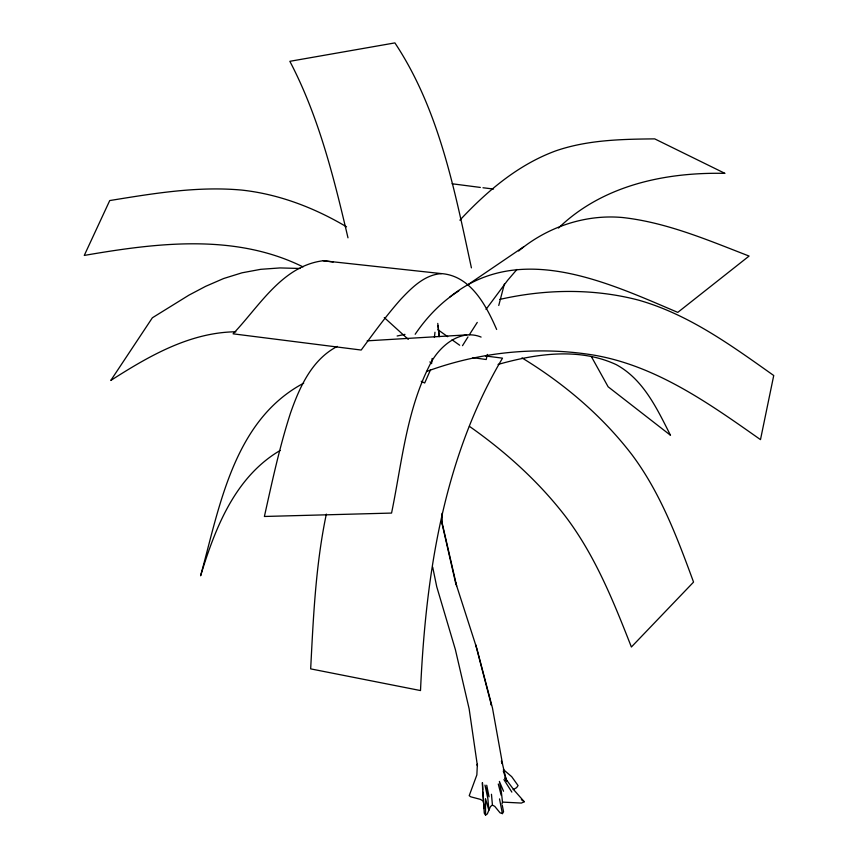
<?xml version="1.0" encoding="UTF-8"?>
<svg xmlns="http://www.w3.org/2000/svg" width="858" height="858" viewBox="0 0 858 858"><rect width="100%" height="100%" fill="white"/><g stroke="black" fill="none" stroke-linecap="round" stroke-linejoin="round"><path stroke-width="1.29" d="M432.142 358.44L431.585 363.674L429.922 361.894M434.405 337.484L434.974 332.25M326.33 514.103C315.658 564.993 313.352 617.095 310.671 668.875L420.506 690.561C425.643 576.061 443.232 458.279 502.509 358.151L485.414 355.973M487.355 354.429L486.218 359.523L472.951 357.657M498.755 305.459L504.375 284.041M501.951 804.085L502.488 802.101L501.297 791.376L499.399 781.423L503.539 791.237M430.534 369.723L424.699 383L421.224 381.295M491.462 794.272L492.438 805.104L494.755 806.359L500.053 812.826L502.423 813.609L503.56 811.765L502.284 805.362M462.505 345.677L467.985 336.926M469.38 334.717L477.262 322.415M486.014 309.384L507.582 280.373L516.966 269.433M415.175 334.255C426.758 317.192 441.291 301.962 458.783 290.916M459.888 220.174C486.936 191.152 518.253 164.564 555.963 150.793C587.676 139.897 621.535 139.189 654.718 138.878L724.956 173.37C665.24 172.072 602.766 185.231 558.494 228.046M518.607 250.997C547.361 226.984 585.381 214.007 622.887 217.557C666.956 222.512 708.086 240.208 749.088 256.059L677.777 312.387C607.003 282.271 519.487 240.787 450 296.889M492.438 805.104L490.486 806.52L487.29 813.952L485.553 815.1L484.266 813.148L482.411 782.593L482.625 789.671M467.567 284.942L523.573 246.868M280.158 450.45C234.963 477.027 215.197 528.078 200.6 575.782C219.616 506.703 233.633 420.377 303.689 383.161M337.323 346.407C311.894 359.491 299.496 387.323 290.53 412.977C279.547 446.857 272.125 481.735 264.393 516.473L391.559 513.073C402.08 462.022 406.66 408.043 431.628 361.433C441.226 344.852 461.111 328.829 481.102 337.076M513.138 789.639L516.602 787.665L518.071 785.563L511.711 776.694L503.378 769.54M505.716 779.997L504.869 777.756L514.232 790.336L524.292 801.726L521.407 803.067L502.488 802.101M426.544 371.493C479.89 351.801 538.309 345.924 594.444 355.223C656.992 366.141 709.663 403.893 760.488 439.628L773.734 375.514C731.52 345.624 688.652 314.221 638.18 300.032C593.028 288.267 545.044 289.103 499.71 299.431M498.058 364.446C536.057 353.678 579.118 347.372 616.173 364.607C643.468 379.408 657.046 408.783 670.484 435.263L608.129 386.786L591.43 356.703M397.136 335.993L404.987 334.373M441.462 273.605C424.453 274.732 411.754 287.709 400.718 299.367C386.486 315.422 373.884 332.786 361.197 350.043L233.076 333.826C259.32 306.349 282.228 265.862 323.187 260.735L441.462 273.605C470.742 275.793 486.196 305.512 496.653 329.461M367.17 340.841L466.72 334.877M235.875 331.778C189.672 332.336 148.606 356.274 110.789 380.459L152.37 317.782L188.953 295.141L205.62 286.347L223.616 278.528L241.999 272.812L260.725 269.326L279.998 267.932L300.043 268.479M480.341 187.43L452.091 183.773M482.979 187.752L493.543 189.039M323.187 260.735L333.172 261.99M303.013 266.892C234.727 233.086 156.553 242.964 84.266 255.427L109.738 200.558C153.325 193.49 197.479 186.014 241.763 190.09C278.968 194.123 314.489 207.808 346.535 226.823M521.996 357.904C563.942 383.472 602.177 415.808 632.099 454.912C660.531 492.996 677.305 537.88 693.554 582.099L631.381 647.007C613.62 601.694 595.248 555.834 565.69 516.698C538.749 481.617 505.523 451.726 469.423 426.34M521.342 799.656L524.292 801.726M437.945 329.729L447.715 336.701M452.059 339.8L459.652 345.216M384.266 317.557L408.311 339.382M503.914 779.568L511.851 792.095M503.271 771.063L506.981 781.509M455.544 582.367L476.93 648.841L492.492 708.107L502.724 765.004L506.413 780.662M483.526 802.788L482.968 800.879L480.287 799.334L470.795 796.825L469.219 795.677L476.855 774.913L477.38 764.07L477.402 765.679L469.133 708.794L455.362 649.538L436.743 586.733L432.679 567.106M475.664 644.68L491.452 705.34L491.066 703.41M498.284 783.998L501.136 795.194M347.983 237.827C333.859 177.499 318.768 116.559 289.854 61.315L394.894 42.9C439.371 109.921 454.676 190.573 471.417 267.868M456.66 586.046L442.202 523.219L442.299 523.959L442.063 513.309M441.505 521.278L455.823 583.88M486.722 785.231L489.06 796.835L484.952 785.113L487.859 798.519L488.867 810.263L485.478 798.659L485.553 815.1M499.506 798.895L502.423 813.609M501.394 761.003L501.909 763.599M437.773 323.412L439.21 336.711M438.084 325.729L439.189 336.143M482.7 792.041L483.44 799.838M483.805 803.742L483.912 808.558"/></g></svg>
